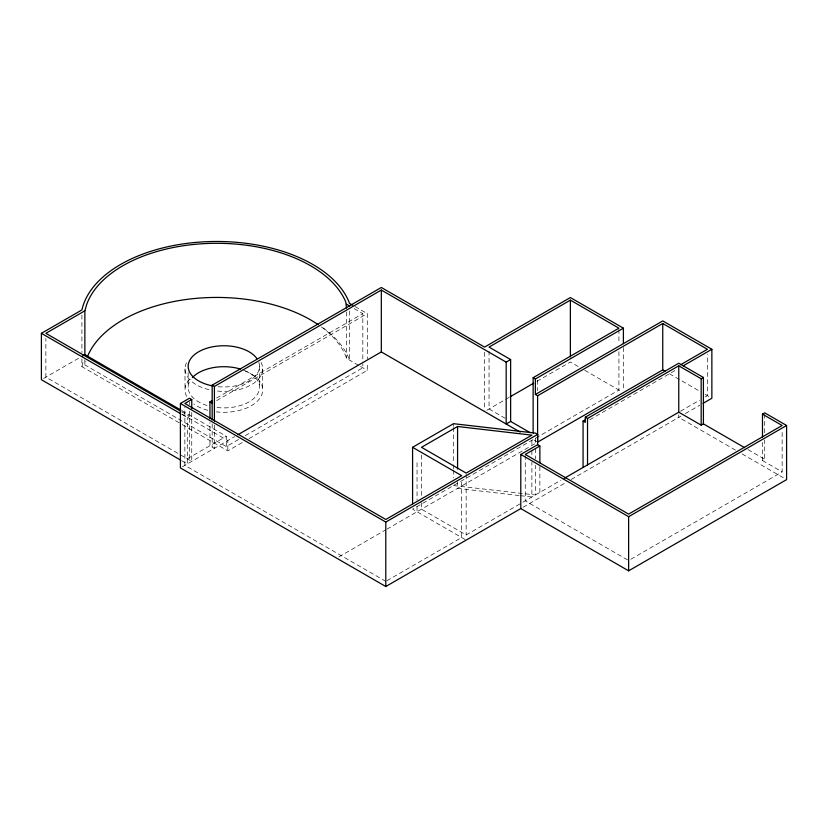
<?xml version="1.0" encoding="UTF-8"?>
<svg xmlns="http://www.w3.org/2000/svg" width="828" height="828" viewBox="0 0 828 828"><rect width="100%" height="100%" fill="white"/><g stroke="black" fill="none" stroke-linecap="round" stroke-linejoin="round"><path stroke-width="0.62" stroke-dasharray="4.14 3.1" d="M238.599 439.482L226.292 446.592L84.87 364.941L85.926 361.246M43.594 378.458L79.726 357.603M216.636 398.03L362.83 313.626L362.83 362.602M181.715 414.331L187.283 417.55L189.519 416.267L181.725 411.764M216.636 400.607L367.29 313.626L367.29 358.741M187.283 458.795L226.292 436.284L226.292 446.592M182.367 466.795L234.572 436.656M245.316 435.611L362.83 367.767L362.83 363.896M182.15 424.516L227.803 450.877L243.432 441.852M249.011 438.633L367.29 370.344L367.29 362.602M486.812 410.253L509.096 397.388M536.948 381.304L570.378 362.012L578.11 366.473M338.911 556.871L385.796 529.806M386.904 529.154L537.6 442.152L533.139 439.575M589.753 419.775L676.538 369.671M386.904 580.718L461.693 537.538L461.693 480.82M421.514 502.731L421.514 509.179L466.164 534.96L521.868 502.793M522.975 502.151L560.929 480.24M680.523 411.195L699.556 400.203M705.166 396.974L707.402 395.68L707.402 354.436M523.027 507.285L565.607 482.703M571.206 479.464L680.968 416.091M685.387 413.545L699.732 405.265M762.485 442.504L762.485 460.544L764.71 459.261L764.71 439.927M630.853 559.242L782.139 471.898L782.139 430.643M453.496 485.56L535.405 494.978L535.405 465.336M519.073 495.517L457.573 488.354L457.573 481.917M520.357 495.672L531.886 497.007L531.886 462.21M669.448 373.77L699.588 391.168M705.166 394.387L709.637 396.964M747.995 449.604L764.71 459.261M762.485 460.544L782.139 471.898M735.461 450.101L678.763 417.364L678.763 414.787M742.136 453.951L786.6 479.629M584.723 370.292L622.294 391.986M355.026 306.546L367.29 313.626M354.146 308.616L362.83 313.626M505.235 418.316L489.048 408.96L489.048 350.958M321.285 326.863A132.749 76.642 0 0 1 345.731 356.04L346.549 358.369L359.569 365.883M360.604 366.483L367.29 370.344M627.51 559.883L525.252 500.836L525.252 455.731M465.046 539.473L412.582 509.179L618.93 390.04L618.93 351.372M181.746 410.564L226.292 436.284M182.15 414.197L227.803 440.558L227.803 450.877M81.92 358.907L81.92 366.649L181.032 423.864M181.715 460.741L187.283 463.949L187.283 417.55M385.796 581.36L184.861 465.357L184.861 407.355M764.71 414.145L764.71 433.479M623.401 347.512L623.401 390.04M618.93 329.461L618.93 343.641M539.866 466.619L539.866 492.401M537.6 380.28L537.6 390.599M535.405 438.271L535.405 443.425M535.405 448.579L535.405 458.888M531.886 440.299L531.886 445.454M531.886 450.608L531.886 455.762M484.577 352.252L484.577 410.253M466.164 474.372L466.164 534.96M453.496 423.688L453.496 426.265M453.496 427.548L453.496 463.639M453.496 464.932L453.496 468.803M453.496 470.087L453.496 477.818M421.514 455.038L421.514 496.293M417.043 462.78L417.043 500.153M417.043 506.601L417.043 511.756M349.457 311.059L349.457 360.045L348.805 358.193A135.906 78.463 0 0 0 322.744 327.567M346.549 311.959L346.549 358.369M262.693 368.926L262.693 389.874M259.526 366.349L259.526 387.297M214.4 425.095L214.4 448.3L209.939 445.723L209.939 422.518M212.175 423.812L212.175 447.006M191.754 412.396L191.754 461.372L45.861 377.144L45.861 338.476M189.519 402.087L189.519 404.664M189.519 411.102L189.519 460.089M188.163 372.517L188.163 387.297M185.006 368.926L185.006 389.874M84.87 359.787L84.87 364.941M81.92 315.085L81.92 352.469M81.92 366.649A135.906 78.463 0 0 1 83.545 360.987M261.017 362.416A38.844 22.428 0 0 1 216.274 390.93M208.977 389.646A38.844 22.428 0 0 1 186.673 362.416M258.843 362.333A35.687 20.607 0 0 1 216.884 386.562M243.67 370.168A35.687 20.607 0 0 1 256.815 395.184A35.687 20.607 0 0 1 216.884 407.5M207.021 405.472A35.687 20.607 0 0 1 190.875 379.41M245.43 371.234A38.844 22.428 0 0 1 259.733 398.454A38.844 22.428 0 0 1 216.274 411.868M207.818 410.305A38.844 22.428 0 0 1 193.824 404.105M186.673 396.384A38.844 22.428 0 0 1 191.547 377.413"/><path stroke-width="1.24" d="M180.628 409.922L84.87 354.632L84.87 310.81L86.64 304.642A132.749 76.642 0 0 1 214.286 243.308A132.749 76.642 0 0 1 345.731 301.909L346.549 308.099M180.607 460.099L41.4 379.721L41.4 333.322L81.92 309.931A135.906 78.463 0 0 1 209.267 241.59A135.906 78.463 0 0 1 348.805 301.475L349.457 303.327L352.8 305.253M84.87 310.81L45.861 333.322L180.607 411.123M82.634 355.916L84.87 354.632M762.485 437.35L762.485 414.145L764.71 412.851L786.6 425.488L786.6 479.629L628.628 570.834L520.791 508.578L385.796 586.514L180.4 467.934L180.4 403.484L189.519 398.216L191.754 399.51L191.754 408.525M212.175 419.941L212.175 385.134L381.325 287.482L484.577 347.087L570.378 297.562L623.401 328.178L623.401 343.641M191.754 399.51L184.861 403.484L385.796 519.487L461.693 475.665L412.582 447.306L412.582 504.024M212.175 385.134L214.4 386.428L381.325 290.059L506.177 362.136L510.638 359.559L510.638 421.431L530.055 432.64M209.939 418.647L209.939 401.89L212.175 400.607M237.926 434.71L381.325 351.931L520.191 432.102M533.139 433.127L533.139 377.703L618.93 328.178L570.378 300.14L489.048 347.087L510.638 359.559M412.582 447.306L453.496 423.688L535.405 433.106L537.641 434.4L537.641 444.708L520.791 454.437L520.791 508.578M533.139 377.703L535.374 378.996L623.401 328.178M457.573 426.492L421.514 447.306L466.164 473.088L531.886 435.135L457.573 426.492L457.573 469.021M510.214 396.747L533.605 383.229M535.374 378.996L535.374 394.459L662.752 320.922L711.863 349.281L711.863 398.258L703.034 403.35M535.374 394.459L537.6 395.753L662.752 323.5L707.402 349.281L680.523 364.796M510.638 421.431L506.177 424.008L506.177 362.136M180.4 403.484L385.796 522.064L537.641 434.4M664.987 371.192L662.752 369.899L537.6 442.152L537.6 395.753M583.067 467.458L583.067 421.059L585.303 422.352L585.303 417.198L678.763 363.233L703.407 377.464L703.407 423.864L744.651 447.669M539.866 462.759L539.866 446.002L525.252 454.437L628.628 514.116L782.139 425.488L762.485 414.145M583.067 421.059L585.303 419.765M585.303 417.198L587.528 418.482L678.763 365.81L701.171 378.748L703.407 377.464M683.172 365.841L711.863 349.281M564.22 478.346L678.763 412.209L701.171 425.147L703.407 423.864M520.791 454.437L628.628 516.693L786.6 425.488M346.549 304.228L349.809 306.112M537.641 444.708L539.866 446.002M209.939 401.89L212.175 403.184M41.4 333.322L180.607 413.689M701.171 378.748L701.171 425.147M678.763 365.81L678.763 412.209M662.752 323.5L662.752 369.899M628.628 516.693L628.628 570.834M587.528 418.482L587.528 464.881M570.378 300.14L570.378 356.858M385.796 522.064L385.796 586.514M381.325 290.059L381.325 351.931M214.4 386.428L214.4 421.235M87.468 356.589A132.749 76.642 0 0 1 185.803 299.539A132.749 76.642 0 0 1 318.221 324.69M212.382 385.858A35.687 20.607 0 0 1 197.799 352.273A35.687 20.607 0 0 1 256.815 358.472M192.375 377.589A35.687 20.607 0 0 1 240.669 369.133"/></g></svg>
